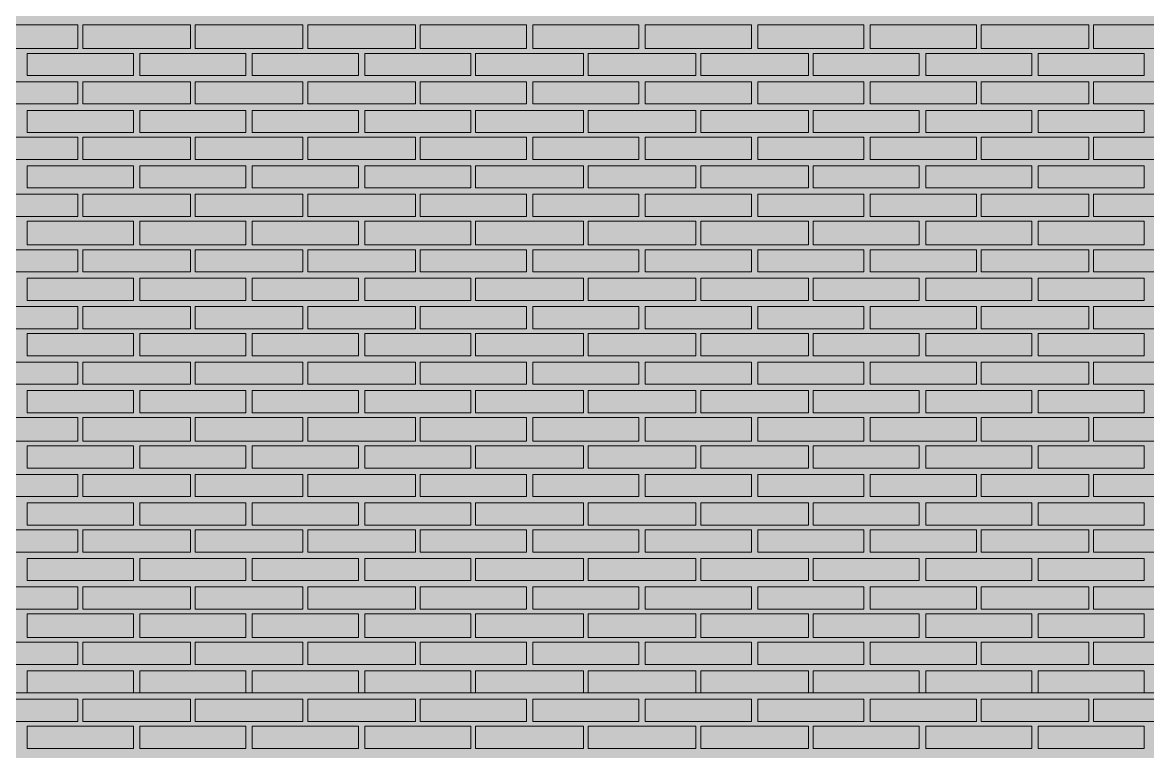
# Model space of a CAD drawing. Header units: millimetres. Extents: x -28928 to 100580, y -22867 to 36490.
# Drawn here: x -19658 to -16654, y -415 to 1534 of the extents above; entities that cross this region are included whole.
import ezdxf

# ---------------------------------------------------------------- set-up
doc = ezdxf.new("R2010")
doc.units = ezdxf.units.MM
doc.layers.add('PDF _Геометрия', color=7, linetype='Continuous', true_color=0x8f8e8d)
doc.layers.add('PDF _Сплошная заливка', color=7, linetype='Continuous', true_color=0xffffff)

msp = doc.modelspace()

# ---------------------------------------------------------------- hatches: boundary and pattern name
at = {"layer": 'PDF _Сплошная заливка', "true_color": 0xdcd6cf, "transparency": 33554559}
h = msp.add_hatch(color=254, dxfattribs=at)
h.paths.add_polyline_path([(-15922.4, -4713.2), (-15922.4, -1464), (-13823.9, -1464), (-13823.9, -4713.2), (-13561.6, -4713.2), (-13561.6, -1163.6), (-19459.3, -1163.6), (-19459.3, -4713.2), (-17919.3, -4713.2), (-17919.3, -1464), (-16518.9, -1464), (-16518.9, -4713.2)])
h.paths.add_polyline_path([(-19700.5, -482.4), (-9335.1, -482.4), (-9335.1, 4218), (-12072.4, 4218), (-12072.4, 6929.9), (-9335.1, 6929.9), (-9335.1, 9028.4), (-21815.9, 9028.4), (-21815.9, -4713.2), (-19776.6, -4713.2), (-19776.6, -727.8), (-19730.1, -727.8), (-19730.1, -820.9), (-19708.9, -820.9), (-19708.9, -719.3), (-19700.5, -719.3)])
h.paths.add_polyline_path([(-10972.4, -4713.2), (-10972.4, -1464), (-9576.3, -1464), (-9576.3, -4713.2), (-9335.1, -4713.2), (-9335.1, -1163.6), (-13383.9, -1163.6), (-13383.9, -4713.2), (-13121.6, -4713.2), (-13121.6, -1464), (-11323.6, -1464), (-11323.6, -4713.2)])

# ---------------------------------------------------------------- linework, layer by layer
at = {"layer": 'PDF _Геометрия', "lineweight": 9}
for points in [[(-19510.1, 1527.2), (-19510.1, 1463.7), (-19793.6, 1463.7), (-19793.6, 1527.2)], [(-19209.7, 1527.2), (-19209.7, 1463.7), (-19497.4, 1463.7), (-19497.4, 1527.2)], [(-18909.3, 1527.2), (-18909.3, 1463.7), (-19197, 1463.7), (-19197, 1527.2)], [(-18608.9, 1527.2), (-18608.9, 1463.7), (-18896.6, 1463.7), (-18896.6, 1527.2)], [(-18312.8, 1527.2), (-18312.8, 1463.7), (-18596.3, 1463.7), (-18596.3, 1527.2)], [(-18012.4, 1527.2), (-18012.4, 1463.7), (-18295.9, 1463.7), (-18295.9, 1527.2)], [(-17712, 1527.2), (-17712, 1463.7), (-17995.5, 1463.7), (-17995.5, 1527.2)], [(-17411.6, 1527.2), (-17411.6, 1463.7), (-17695.1, 1463.7), (-17695.1, 1527.2)], [(-17111.3, 1527.2), (-17111.3, 1463.7), (-17394.7, 1463.7), (-17394.7, 1527.2)], [(-16810.9, 1527.2), (-16810.9, 1463.7), (-17098.6, 1463.7), (-17098.6, 1527.2)], [(-16510.5, 1527.2), (-16510.5, 1463.7), (-16798.2, 1463.7), (-16798.2, 1527.2)], [(-19362, 1391.8), (-19501.6, 1391.8), (-19645.5, 1391.8), (-19645.5, 1451), (-19501.6, 1451), (-19362, 1451)], [(-19061.6, 1391.8), (-19201.3, 1391.8), (-19345.1, 1391.8), (-19345.1, 1451), (-19201.3, 1451), (-19061.6, 1451)], [(-18761.3, 1391.8), (-18905.1, 1391.8), (-19044.7, 1391.8), (-19044.7, 1451), (-18905.1, 1451), (-18761.3, 1451)], [(-18460.9, 1391.8), (-18604.7, 1391.8), (-18744.3, 1391.8), (-18744.3, 1451), (-18604.7, 1451), (-18460.9, 1451)], [(-18160.5, 1391.8), (-18304.3, 1391.8), (-18448.2, 1391.8), (-18448.2, 1451), (-18304.3, 1451), (-18160.5, 1451)], [(-17860.1, 1391.8), (-18003.9, 1391.8), (-18147.8, 1391.8), (-18147.8, 1451), (-18003.9, 1451), (-17860.1, 1451)], [(-17559.7, 1391.8), (-17703.6, 1391.8), (-17847.4, 1391.8), (-17847.4, 1451), (-17703.6, 1451), (-17559.7, 1451)], [(-17263.6, 1391.8), (-17403.2, 1391.8), (-17547, 1391.8), (-17547, 1451), (-17403.2, 1451), (-17263.6, 1451)], [(-16963.2, 1391.8), (-17102.8, 1391.8), (-17246.6, 1391.8), (-17246.6, 1451), (-17102.8, 1451), (-16963.2, 1451)], [(-16662.8, 1391.8), (-16806.6, 1391.8), (-16946.3, 1391.8), (-16946.3, 1451), (-16806.6, 1451), (-16662.8, 1451)], [(-19510.1, 1374.9), (-19510.1, 1315.7), (-19793.6, 1315.7), (-19793.6, 1374.9)], [(-19209.7, 1374.9), (-19209.7, 1315.7), (-19497.4, 1315.7), (-19497.4, 1374.9)], [(-18909.3, 1374.9), (-18909.3, 1315.7), (-19197, 1315.7), (-19197, 1374.9)], [(-18608.9, 1374.9), (-18608.9, 1315.7), (-18896.6, 1315.7), (-18896.6, 1374.9)], [(-18312.8, 1374.9), (-18312.8, 1315.7), (-18596.3, 1315.7), (-18596.3, 1374.9)], [(-18012.4, 1374.9), (-18012.4, 1315.7), (-18295.9, 1315.7), (-18295.9, 1374.9)], [(-17712, 1374.9), (-17712, 1315.7), (-17995.5, 1315.7), (-17995.5, 1374.9)], [(-17411.6, 1374.9), (-17411.6, 1315.7), (-17695.1, 1315.7), (-17695.1, 1374.9)], [(-17111.3, 1374.9), (-17111.3, 1315.7), (-17394.7, 1315.7), (-17394.7, 1374.9)], [(-16810.9, 1374.9), (-16810.9, 1315.7), (-17098.6, 1315.7), (-17098.6, 1374.9)], [(-16510.5, 1374.9), (-16510.5, 1315.7), (-16798.2, 1315.7), (-16798.2, 1374.9)], [(-19362, 1239.5), (-19501.6, 1239.5), (-19645.5, 1239.5), (-19645.5, 1298.7), (-19501.6, 1298.7), (-19362, 1298.7)], [(-19061.6, 1239.5), (-19201.3, 1239.5), (-19345.1, 1239.5), (-19345.1, 1298.7), (-19201.3, 1298.7), (-19061.6, 1298.7)], [(-18761.3, 1239.5), (-18905.1, 1239.5), (-19044.7, 1239.5), (-19044.7, 1298.7), (-18905.1, 1298.7), (-18761.3, 1298.7)], [(-18460.9, 1239.5), (-18604.7, 1239.5), (-18744.3, 1239.5), (-18744.3, 1298.7), (-18604.7, 1298.7), (-18460.9, 1298.7)], [(-18160.5, 1239.5), (-18304.3, 1239.5), (-18448.2, 1239.5), (-18448.2, 1298.7), (-18304.3, 1298.7), (-18160.5, 1298.7)], [(-17860.1, 1239.5), (-18003.9, 1239.5), (-18147.8, 1239.5), (-18147.8, 1298.7), (-18003.9, 1298.7), (-17860.1, 1298.7)], [(-17559.7, 1239.5), (-17703.6, 1239.5), (-17847.4, 1239.5), (-17847.4, 1298.7), (-17703.6, 1298.7), (-17559.7, 1298.7)], [(-17263.6, 1239.5), (-17403.2, 1239.5), (-17547, 1239.5), (-17547, 1298.7), (-17403.2, 1298.7), (-17263.6, 1298.7)], [(-16963.2, 1239.5), (-17102.8, 1239.5), (-17246.6, 1239.5), (-17246.6, 1298.7), (-17102.8, 1298.7), (-16963.2, 1298.7)], [(-16662.8, 1239.5), (-16806.6, 1239.5), (-16946.3, 1239.5), (-16946.3, 1298.7), (-16806.6, 1298.7), (-16662.8, 1298.7)], [(-19510.1, 1226.8), (-19510.1, 1167.6), (-19793.6, 1167.6), (-19793.6, 1226.8)], [(-19209.7, 1226.8), (-19209.7, 1167.6), (-19497.4, 1167.6), (-19497.4, 1226.8)], [(-18909.3, 1226.8), (-18909.3, 1167.6), (-19197, 1167.6), (-19197, 1226.8)], [(-18608.9, 1226.8), (-18608.9, 1167.6), (-18896.6, 1167.6), (-18896.6, 1226.8)], [(-18312.8, 1226.8), (-18312.8, 1167.6), (-18596.3, 1167.6), (-18596.3, 1226.8)], [(-18012.4, 1226.8), (-18012.4, 1167.6), (-18295.9, 1167.6), (-18295.9, 1226.8)], [(-17712, 1226.8), (-17712, 1167.6), (-17995.5, 1167.6), (-17995.5, 1226.8)], [(-17411.6, 1226.8), (-17411.6, 1167.6), (-17695.1, 1167.6), (-17695.1, 1226.8)], [(-17111.3, 1226.8), (-17111.3, 1167.6), (-17394.7, 1167.6), (-17394.7, 1226.8)], [(-16810.9, 1226.8), (-16810.9, 1167.6), (-17098.6, 1167.6), (-17098.6, 1226.8)], [(-16510.5, 1226.8), (-16510.5, 1167.6), (-16798.2, 1167.6), (-16798.2, 1226.8)], [(-19362, 1091.4), (-19501.6, 1091.4), (-19645.5, 1091.4), (-19645.5, 1150.7), (-19501.6, 1150.7), (-19362, 1150.7)], [(-19061.6, 1091.4), (-19201.3, 1091.4), (-19345.1, 1091.4), (-19345.1, 1150.7), (-19201.3, 1150.7), (-19061.6, 1150.7)], [(-18761.3, 1091.4), (-18905.1, 1091.4), (-19044.7, 1091.4), (-19044.7, 1150.7), (-18905.1, 1150.7), (-18761.3, 1150.7)], [(-18460.9, 1091.4), (-18604.7, 1091.4), (-18744.3, 1091.4), (-18744.3, 1150.7), (-18604.7, 1150.7), (-18460.9, 1150.7)], [(-18160.5, 1091.4), (-18304.3, 1091.4), (-18448.2, 1091.4), (-18448.2, 1150.7), (-18304.3, 1150.7), (-18160.5, 1150.7)], [(-17860.1, 1091.4), (-18003.9, 1091.4), (-18147.8, 1091.4), (-18147.8, 1150.7), (-18003.9, 1150.7), (-17860.1, 1150.7)], [(-17559.7, 1091.4), (-17703.6, 1091.4), (-17847.4, 1091.4), (-17847.4, 1150.7), (-17703.6, 1150.7), (-17559.7, 1150.7)], [(-17263.6, 1091.4), (-17403.2, 1091.4), (-17547, 1091.4), (-17547, 1150.7), (-17403.2, 1150.7), (-17263.6, 1150.7)], [(-16963.2, 1091.4), (-17102.8, 1091.4), (-17246.6, 1091.4), (-17246.6, 1150.7), (-17102.8, 1150.7), (-16963.2, 1150.7)], [(-16662.8, 1091.4), (-16806.6, 1091.4), (-16946.3, 1091.4), (-16946.3, 1150.7), (-16806.6, 1150.7), (-16662.8, 1150.7)], [(-19510.1, 1074.5), (-19510.1, 1015.3), (-19793.6, 1015.3), (-19793.6, 1074.5)], [(-19209.7, 1074.5), (-19209.7, 1015.3), (-19497.4, 1015.3), (-19497.4, 1074.5)], [(-18909.3, 1074.5), (-18909.3, 1015.3), (-19197, 1015.3), (-19197, 1074.5)], [(-18608.9, 1074.5), (-18608.9, 1015.3), (-18896.6, 1015.3), (-18896.6, 1074.5)], [(-18312.8, 1074.5), (-18312.8, 1015.3), (-18596.3, 1015.3), (-18596.3, 1074.5)], [(-18012.4, 1074.5), (-18012.4, 1015.3), (-18295.9, 1015.3), (-18295.9, 1074.5)], [(-17712, 1074.5), (-17712, 1015.3), (-17995.5, 1015.3), (-17995.5, 1074.5)], [(-17411.6, 1074.5), (-17411.6, 1015.3), (-17695.1, 1015.3), (-17695.1, 1074.5)], [(-17111.3, 1074.5), (-17111.3, 1015.3), (-17394.7, 1015.3), (-17394.7, 1074.5)], [(-16810.9, 1074.5), (-16810.9, 1015.3), (-17098.6, 1015.3), (-17098.6, 1074.5)], [(-16510.5, 1074.5), (-16510.5, 1015.3), (-16798.2, 1015.3), (-16798.2, 1074.5)], [(-19362, 939.1), (-19501.6, 939.1), (-19645.5, 939.1), (-19645.5, 1002.6), (-19501.6, 1002.6), (-19362, 1002.6)], [(-19061.6, 939.1), (-19201.3, 939.1), (-19345.1, 939.1), (-19345.1, 1002.6), (-19201.3, 1002.6), (-19061.6, 1002.6)], [(-18761.3, 939.1), (-18905.1, 939.1), (-19044.7, 939.1), (-19044.7, 1002.6), (-18905.1, 1002.6), (-18761.3, 1002.6)], [(-18460.9, 939.1), (-18604.7, 939.1), (-18744.3, 939.1), (-18744.3, 1002.6), (-18604.7, 1002.6), (-18460.9, 1002.6)], [(-18160.5, 939.1), (-18304.3, 939.1), (-18448.2, 939.1), (-18448.2, 1002.6), (-18304.3, 1002.6), (-18160.5, 1002.6)], [(-17860.1, 939.1), (-18003.9, 939.1), (-18147.8, 939.1), (-18147.8, 1002.6), (-18003.9, 1002.6), (-17860.1, 1002.6)], [(-17559.7, 939.1), (-17703.6, 939.1), (-17847.4, 939.1), (-17847.4, 1002.6), (-17703.6, 1002.6), (-17559.7, 1002.6)], [(-17263.6, 939.1), (-17403.2, 939.1), (-17547, 939.1), (-17547, 1002.6), (-17403.2, 1002.6), (-17263.6, 1002.6)], [(-16963.2, 939.1), (-17102.8, 939.1), (-17246.6, 939.1), (-17246.6, 1002.6), (-17102.8, 1002.6), (-16963.2, 1002.6)], [(-16662.8, 939.1), (-16806.6, 939.1), (-16946.3, 939.1), (-16946.3, 1002.6), (-16806.6, 1002.6), (-16662.8, 1002.6)], [(-19510.1, 926.4), (-19510.1, 867.2), (-19793.6, 867.2), (-19793.6, 926.4)], [(-19209.7, 926.4), (-19209.7, 867.2), (-19497.4, 867.2), (-19497.4, 926.4)], [(-18909.3, 926.4), (-18909.3, 867.2), (-19197, 867.2), (-19197, 926.4)], [(-18608.9, 926.4), (-18608.9, 867.2), (-18896.6, 867.2), (-18896.6, 926.4)], [(-18312.8, 926.4), (-18312.8, 867.2), (-18596.3, 867.2), (-18596.3, 926.4)], [(-18012.4, 926.4), (-18012.4, 867.2), (-18295.9, 867.2), (-18295.9, 926.4)], [(-17712, 926.4), (-17712, 867.2), (-17995.5, 867.2), (-17995.5, 926.4)], [(-17411.6, 926.4), (-17411.6, 867.2), (-17695.1, 867.2), (-17695.1, 926.4)], [(-17111.3, 926.4), (-17111.3, 867.2), (-17394.7, 867.2), (-17394.7, 926.4)], [(-16810.9, 926.4), (-16810.9, 867.2), (-17098.6, 867.2), (-17098.6, 926.4)], [(-16510.5, 926.4), (-16510.5, 867.2), (-16798.2, 867.2), (-16798.2, 926.4)], [(-19362, 791), (-19501.6, 791), (-19645.5, 791), (-19645.5, 850.3), (-19501.6, 850.3), (-19362, 850.3)], [(-19061.6, 791), (-19201.3, 791), (-19345.1, 791), (-19345.1, 850.3), (-19201.3, 850.3), (-19061.6, 850.3)], [(-18761.3, 791), (-18905.1, 791), (-19044.7, 791), (-19044.7, 850.3), (-18905.1, 850.3), (-18761.3, 850.3)], [(-18460.9, 791), (-18604.7, 791), (-18744.3, 791), (-18744.3, 850.3), (-18604.7, 850.3), (-18460.9, 850.3)], [(-18160.5, 791), (-18304.3, 791), (-18448.2, 791), (-18448.2, 850.3), (-18304.3, 850.3), (-18160.5, 850.3)], [(-17860.1, 791), (-18003.9, 791), (-18147.8, 791), (-18147.8, 850.3), (-18003.9, 850.3), (-17860.1, 850.3)], [(-17559.7, 791), (-17703.6, 791), (-17847.4, 791), (-17847.4, 850.3), (-17703.6, 850.3), (-17559.7, 850.3)], [(-17263.6, 791), (-17403.2, 791), (-17547, 791), (-17547, 850.3), (-17403.2, 850.3), (-17263.6, 850.3)], [(-16963.2, 791), (-17102.8, 791), (-17246.6, 791), (-17246.6, 850.3), (-17102.8, 850.3), (-16963.2, 850.3)], [(-16662.8, 791), (-16806.6, 791), (-16946.3, 791), (-16946.3, 850.3), (-16806.6, 850.3), (-16662.8, 850.3)], [(-19510.1, 774.1), (-19510.1, 714.9), (-19793.6, 714.9), (-19793.6, 774.1)], [(-19209.7, 774.1), (-19209.7, 714.9), (-19497.4, 714.9), (-19497.4, 774.1)], [(-18909.3, 774.1), (-18909.3, 714.9), (-19197, 714.9), (-19197, 774.1)], [(-18608.9, 774.1), (-18608.9, 714.9), (-18896.6, 714.9), (-18896.6, 774.1)], [(-18312.8, 774.1), (-18312.8, 714.9), (-18596.3, 714.9), (-18596.3, 774.1)], [(-18012.4, 774.1), (-18012.4, 714.9), (-18295.9, 714.9), (-18295.9, 774.1)], [(-17712, 774.1), (-17712, 714.9), (-17995.5, 714.9), (-17995.5, 774.1)], [(-17411.6, 774.1), (-17411.6, 714.9), (-17695.1, 714.9), (-17695.1, 774.1)], [(-17111.3, 774.1), (-17111.3, 714.9), (-17394.7, 714.9), (-17394.7, 774.1)], [(-16810.9, 774.1), (-16810.9, 714.9), (-17098.6, 714.9), (-17098.6, 774.1)], [(-16510.5, 774.1), (-16510.5, 714.9), (-16798.2, 714.9), (-16798.2, 774.1)], [(-19362, 643), (-19501.6, 643), (-19645.5, 643), (-19645.5, 702.2), (-19501.6, 702.2), (-19362, 702.2)], [(-19061.6, 643), (-19201.3, 643), (-19345.1, 643), (-19345.1, 702.2), (-19201.3, 702.2), (-19061.6, 702.2)], [(-18761.3, 643), (-18905.1, 643), (-19044.7, 643), (-19044.7, 702.2), (-18905.1, 702.2), (-18761.3, 702.2)], [(-18460.9, 643), (-18604.7, 643), (-18744.3, 643), (-18744.3, 702.2), (-18604.7, 702.2), (-18460.9, 702.2)], [(-18160.5, 643), (-18304.3, 643), (-18448.2, 643), (-18448.2, 702.2), (-18304.3, 702.2), (-18160.5, 702.2)], [(-17860.1, 643), (-18003.9, 643), (-18147.8, 643), (-18147.8, 702.2), (-18003.9, 702.2), (-17860.1, 702.2)], [(-17559.7, 643), (-17703.6, 643), (-17847.4, 643), (-17847.4, 702.2), (-17703.6, 702.2), (-17559.7, 702.2)], [(-17263.6, 643), (-17403.2, 643), (-17547, 643), (-17547, 702.2), (-17403.2, 702.2), (-17263.6, 702.2)], [(-16963.2, 643), (-17102.8, 643), (-17246.6, 643), (-17246.6, 702.2), (-17102.8, 702.2), (-16963.2, 702.2)], [(-16662.8, 643), (-16806.6, 643), (-16946.3, 643), (-16946.3, 702.2), (-16806.6, 702.2), (-16662.8, 702.2)], [(-19510.1, 626), (-19510.1, 566.8), (-19793.6, 566.8), (-19793.6, 626)], [(-19209.7, 626), (-19209.7, 566.8), (-19497.4, 566.8), (-19497.4, 626)], [(-18909.3, 626), (-18909.3, 566.8), (-19197, 566.8), (-19197, 626)], [(-18608.9, 626), (-18608.9, 566.8), (-18896.6, 566.8), (-18896.6, 626)], [(-18312.8, 626), (-18312.8, 566.8), (-18596.3, 566.8), (-18596.3, 626)], [(-18012.4, 626), (-18012.4, 566.8), (-18295.9, 566.8), (-18295.9, 626)], [(-17712, 626), (-17712, 566.8), (-17995.5, 566.8), (-17995.5, 626)], [(-17411.6, 626), (-17411.6, 566.8), (-17695.1, 566.8), (-17695.1, 626)], [(-17111.3, 626), (-17111.3, 566.8), (-17394.7, 566.8), (-17394.7, 626)], [(-16810.9, 626), (-16810.9, 566.8), (-17098.6, 566.8), (-17098.6, 626)], [(-16510.5, 626), (-16510.5, 566.8), (-16798.2, 566.8), (-16798.2, 626)], [(-19362, 490.7), (-19501.6, 490.7), (-19645.5, 490.7), (-19645.5, 549.9), (-19501.6, 549.9), (-19362, 549.9)], [(-19061.6, 490.7), (-19201.3, 490.7), (-19345.1, 490.7), (-19345.1, 549.9), (-19201.3, 549.9), (-19061.6, 549.9)], [(-18761.3, 490.7), (-18905.1, 490.7), (-19044.7, 490.7), (-19044.7, 549.9), (-18905.1, 549.9), (-18761.3, 549.9)], [(-18460.9, 490.7), (-18604.7, 490.7), (-18744.3, 490.7), (-18744.3, 549.9), (-18604.7, 549.9), (-18460.9, 549.9)], [(-18160.5, 490.7), (-18304.3, 490.7), (-18448.2, 490.7), (-18448.2, 549.9), (-18304.3, 549.9), (-18160.5, 549.9)], [(-17860.1, 490.7), (-18003.9, 490.7), (-18147.8, 490.7), (-18147.8, 549.9), (-18003.9, 549.9), (-17860.1, 549.9)], [(-17559.7, 490.7), (-17703.6, 490.7), (-17847.4, 490.7), (-17847.4, 549.9), (-17703.6, 549.9), (-17559.7, 549.9)], [(-17263.6, 490.7), (-17403.2, 490.7), (-17547, 490.7), (-17547, 549.9), (-17403.2, 549.9), (-17263.6, 549.9)], [(-16963.2, 490.7), (-17102.8, 490.7), (-17246.6, 490.7), (-17246.6, 549.9), (-17102.8, 549.9), (-16963.2, 549.9)], [(-16662.8, 490.7), (-16806.6, 490.7), (-16946.3, 490.7), (-16946.3, 549.9), (-16806.6, 549.9), (-16662.8, 549.9)], [(-19510.1, 478), (-19510.1, 414.5), (-19793.6, 414.5), (-19793.6, 478)], [(-19209.7, 478), (-19209.7, 414.5), (-19497.4, 414.5), (-19497.4, 478)], [(-18909.3, 478), (-18909.3, 414.5), (-19197, 414.5), (-19197, 478)], [(-18608.9, 478), (-18608.9, 414.5), (-18896.6, 414.5), (-18896.6, 478)], [(-18312.8, 478), (-18312.8, 414.5), (-18596.3, 414.5), (-18596.3, 478)], [(-18012.4, 478), (-18012.4, 414.5), (-18295.9, 414.5), (-18295.9, 478)], [(-17712, 478), (-17712, 414.5), (-17995.5, 414.5), (-17995.5, 478)], [(-17411.6, 478), (-17411.6, 414.5), (-17695.1, 414.5), (-17695.1, 478)], [(-17111.3, 478), (-17111.3, 414.5), (-17394.7, 414.5), (-17394.7, 478)], [(-16810.9, 478), (-16810.9, 414.5), (-17098.6, 414.5), (-17098.6, 478)], [(-16510.5, 478), (-16510.5, 414.5), (-16798.2, 414.5), (-16798.2, 478)], [(-19362, 342.6), (-19501.6, 342.6), (-19645.5, 342.6), (-19645.5, 401.8), (-19501.6, 401.8), (-19362, 401.8)], [(-19061.6, 342.6), (-19201.3, 342.6), (-19345.1, 342.6), (-19345.1, 401.8), (-19201.3, 401.8), (-19061.6, 401.8)], [(-18761.3, 342.6), (-18905.1, 342.6), (-19044.7, 342.6), (-19044.7, 401.8), (-18905.1, 401.8), (-18761.3, 401.8)], [(-18460.9, 342.6), (-18604.7, 342.6), (-18744.3, 342.6), (-18744.3, 401.8), (-18604.7, 401.8), (-18460.9, 401.8)], [(-18160.5, 342.6), (-18304.3, 342.6), (-18448.2, 342.6), (-18448.2, 401.8), (-18304.3, 401.8), (-18160.5, 401.8)], [(-17860.1, 342.6), (-18003.9, 342.6), (-18147.8, 342.6), (-18147.8, 401.8), (-18003.9, 401.8), (-17860.1, 401.8)], [(-17559.7, 342.6), (-17703.6, 342.6), (-17847.4, 342.6), (-17847.4, 401.8), (-17703.6, 401.8), (-17559.7, 401.8)], [(-17263.6, 342.6), (-17403.2, 342.6), (-17547, 342.6), (-17547, 401.8), (-17403.2, 401.8), (-17263.6, 401.8)], [(-16963.2, 342.6), (-17102.8, 342.6), (-17246.6, 342.6), (-17246.6, 401.8), (-17102.8, 401.8), (-16963.2, 401.8)], [(-16662.8, 342.6), (-16806.6, 342.6), (-16946.3, 342.6), (-16946.3, 401.8), (-16806.6, 401.8), (-16662.8, 401.8)], [(-19510.1, 325.7), (-19510.1, 266.4), (-19793.6, 266.4), (-19793.6, 325.7)], [(-19209.7, 325.7), (-19209.7, 266.4), (-19497.4, 266.4), (-19497.4, 325.7)], [(-18909.3, 325.7), (-18909.3, 266.4), (-19197, 266.4), (-19197, 325.7)], [(-18608.9, 325.7), (-18608.9, 266.4), (-18896.6, 266.4), (-18896.6, 325.7)], [(-18312.8, 325.7), (-18312.8, 266.4), (-18596.3, 266.4), (-18596.3, 325.7)], [(-18012.4, 325.7), (-18012.4, 266.4), (-18295.9, 266.4), (-18295.9, 325.7)], [(-17712, 325.7), (-17712, 266.4), (-17995.5, 266.4), (-17995.5, 325.7)], [(-17411.6, 325.7), (-17411.6, 266.4), (-17695.1, 266.4), (-17695.1, 325.7)], [(-17111.3, 325.7), (-17111.3, 266.4), (-17394.7, 266.4), (-17394.7, 325.7)], [(-16810.9, 325.7), (-16810.9, 266.4), (-17098.6, 266.4), (-17098.6, 325.7)], [(-16510.5, 325.7), (-16510.5, 266.4), (-16798.2, 266.4), (-16798.2, 325.7)], [(-19362, 190.3), (-19501.6, 190.3), (-19645.5, 190.3), (-19645.5, 249.5), (-19501.6, 249.5), (-19362, 249.5)], [(-19061.6, 190.3), (-19201.3, 190.3), (-19345.1, 190.3), (-19345.1, 249.5), (-19201.3, 249.5), (-19061.6, 249.5)], [(-18761.3, 190.3), (-18905.1, 190.3), (-19044.7, 190.3), (-19044.7, 249.5), (-18905.1, 249.5), (-18761.3, 249.5)], [(-18460.9, 190.3), (-18604.7, 190.3), (-18744.3, 190.3), (-18744.3, 249.5), (-18604.7, 249.5), (-18460.9, 249.5)], [(-18160.5, 190.3), (-18304.3, 190.3), (-18448.2, 190.3), (-18448.2, 249.5), (-18304.3, 249.5), (-18160.5, 249.5)], [(-17860.1, 190.3), (-18003.9, 190.3), (-18147.8, 190.3), (-18147.8, 249.5), (-18003.9, 249.5), (-17860.1, 249.5)], [(-17559.7, 190.3), (-17703.6, 190.3), (-17847.4, 190.3), (-17847.4, 249.5), (-17703.6, 249.5), (-17559.7, 249.5)], [(-17263.6, 190.3), (-17403.2, 190.3), (-17547, 190.3), (-17547, 249.5), (-17403.2, 249.5), (-17263.6, 249.5)], [(-16963.2, 190.3), (-17102.8, 190.3), (-17246.6, 190.3), (-17246.6, 249.5), (-17102.8, 249.5), (-16963.2, 249.5)], [(-16662.8, 190.3), (-16806.6, 190.3), (-16946.3, 190.3), (-16946.3, 249.5), (-16806.6, 249.5), (-16662.8, 249.5)], [(-19510.1, 177.6), (-19510.1, 118.4), (-19793.6, 118.4), (-19793.6, 177.6)], [(-19209.7, 177.6), (-19209.7, 118.4), (-19497.4, 118.4), (-19497.4, 177.6)], [(-18909.3, 177.6), (-18909.3, 118.4), (-19197, 118.4), (-19197, 177.6)], [(-18608.9, 177.6), (-18608.9, 118.4), (-18896.6, 118.4), (-18896.6, 177.6)], [(-18312.8, 177.6), (-18312.8, 118.4), (-18596.3, 118.4), (-18596.3, 177.6)], [(-18012.4, 177.6), (-18012.4, 118.4), (-18295.9, 118.4), (-18295.9, 177.6)], [(-17712, 177.6), (-17712, 118.4), (-17995.5, 118.4), (-17995.5, 177.6)], [(-17411.6, 177.6), (-17411.6, 118.4), (-17695.1, 118.4), (-17695.1, 177.6)], [(-17111.3, 177.6), (-17111.3, 118.4), (-17394.7, 118.4), (-17394.7, 177.6)], [(-16810.9, 177.6), (-16810.9, 118.4), (-17098.6, 118.4), (-17098.6, 177.6)], [(-16510.5, 177.6), (-16510.5, 118.4), (-16798.2, 118.4), (-16798.2, 177.6)], [(-19362, 42.2), (-19501.6, 42.2), (-19645.5, 42.2), (-19645.5, 101.4), (-19501.6, 101.4), (-19362, 101.4)], [(-19061.6, 42.2), (-19201.3, 42.2), (-19345.1, 42.2), (-19345.1, 101.4), (-19201.3, 101.4), (-19061.6, 101.4)], [(-18761.3, 42.2), (-18905.1, 42.2), (-19044.7, 42.2), (-19044.7, 101.4), (-18905.1, 101.4), (-18761.3, 101.4)], [(-18460.9, 42.2), (-18604.7, 42.2), (-18744.3, 42.2), (-18744.3, 101.4), (-18604.7, 101.4), (-18460.9, 101.4)], [(-18160.5, 42.2), (-18304.3, 42.2), (-18448.2, 42.2), (-18448.2, 101.4), (-18304.3, 101.4), (-18160.5, 101.4)], [(-17860.1, 42.2), (-18003.9, 42.2), (-18147.8, 42.2), (-18147.8, 101.4), (-18003.9, 101.4), (-17860.1, 101.4)], [(-17559.7, 42.2), (-17703.6, 42.2), (-17847.4, 42.2), (-17847.4, 101.4), (-17703.6, 101.4), (-17559.7, 101.4)], [(-17263.6, 42.2), (-17403.2, 42.2), (-17547, 42.2), (-17547, 101.4), (-17403.2, 101.4), (-17263.6, 101.4)], [(-16963.2, 42.2), (-17102.8, 42.2), (-17246.6, 42.2), (-17246.6, 101.4), (-17102.8, 101.4), (-16963.2, 101.4)], [(-16662.8, 42.2), (-16806.6, 42.2), (-16946.3, 42.2), (-16946.3, 101.4), (-16806.6, 101.4), (-16662.8, 101.4)], [(-19510.1, 25.3), (-19510.1, -34), (-19793.6, -34), (-19793.6, 25.3)], [(-19209.7, 25.3), (-19209.7, -34), (-19497.4, -34), (-19497.4, 25.3)], [(-18909.3, 25.3), (-18909.3, -34), (-19197, -34), (-19197, 25.3)], [(-18608.9, 25.3), (-18608.9, -34), (-18896.6, -34), (-18896.6, 25.3)], [(-18312.8, 25.3), (-18312.8, -34), (-18596.3, -34), (-18596.3, 25.3)], [(-18012.4, 25.3), (-18012.4, -34), (-18295.9, -34), (-18295.9, 25.3)], [(-17712, 25.3), (-17712, -34), (-17995.5, -34), (-17995.5, 25.3)], [(-17411.6, 25.3), (-17411.6, -34), (-17695.1, -34), (-17695.1, 25.3)], [(-17111.3, 25.3), (-17111.3, -34), (-17394.7, -34), (-17394.7, 25.3)], [(-16810.9, 25.3), (-16810.9, -34), (-17098.6, -34), (-17098.6, 25.3)], [(-16510.5, 25.3), (-16510.5, -34), (-16798.2, -34), (-16798.2, 25.3)], [(-19362, -110.1), (-19501.6, -110.1), (-19645.5, -110.1), (-19645.5, -46.6), (-19501.6, -46.6), (-19362, -46.6)], [(-19061.6, -110.1), (-19201.3, -110.1), (-19345.1, -110.1), (-19345.1, -46.6), (-19201.3, -46.6), (-19061.6, -46.6)], [(-18761.3, -110.1), (-18905.1, -110.1), (-19044.7, -110.1), (-19044.7, -46.6), (-18905.1, -46.6), (-18761.3, -46.6)], [(-18460.9, -110.1), (-18604.7, -110.1), (-18744.3, -110.1), (-18744.3, -46.6), (-18604.7, -46.6), (-18460.9, -46.6)], [(-18160.5, -110.1), (-18304.3, -110.1), (-18448.2, -110.1), (-18448.2, -46.6), (-18304.3, -46.6), (-18160.5, -46.6)], [(-17860.1, -110.1), (-18003.9, -110.1), (-18147.8, -110.1), (-18147.8, -46.6), (-18003.9, -46.6), (-17860.1, -46.6)], [(-17559.7, -110.1), (-17703.6, -110.1), (-17847.4, -110.1), (-17847.4, -46.6), (-17703.6, -46.6), (-17559.7, -46.6)], [(-17263.6, -110.1), (-17403.2, -110.1), (-17547, -110.1), (-17547, -46.6), (-17403.2, -46.6), (-17263.6, -46.6)], [(-16963.2, -110.1), (-17102.8, -110.1), (-17246.6, -110.1), (-17246.6, -46.6), (-17102.8, -46.6), (-16963.2, -46.6)], [(-16662.8, -110.1), (-16806.6, -110.1), (-16946.3, -110.1), (-16946.3, -46.6), (-16806.6, -46.6), (-16662.8, -46.6)], [(-19510.1, -122.8), (-19510.1, -182), (-19793.6, -182), (-19793.6, -122.8)], [(-19209.7, -122.8), (-19209.7, -182), (-19497.4, -182), (-19497.4, -122.8)], [(-18909.3, -122.8), (-18909.3, -182), (-19197, -182), (-19197, -122.8)], [(-18608.9, -122.8), (-18608.9, -182), (-18896.6, -182), (-18896.6, -122.8)], [(-18312.8, -122.8), (-18312.8, -182), (-18596.3, -182), (-18596.3, -122.8)], [(-18012.4, -122.8), (-18012.4, -182), (-18295.9, -182), (-18295.9, -122.8)], [(-17712, -122.8), (-17712, -182), (-17995.5, -182), (-17995.5, -122.8)], [(-17411.6, -122.8), (-17411.6, -182), (-17695.1, -182), (-17695.1, -122.8)], [(-17111.3, -122.8), (-17111.3, -182), (-17394.7, -182), (-17394.7, -122.8)], [(-16810.9, -122.8), (-16810.9, -182), (-17098.6, -182), (-17098.6, -122.8)], [(-16510.5, -122.8), (-16510.5, -182), (-16798.2, -182), (-16798.2, -122.8)], [(-19362, -258.2), (-19501.6, -258.2), (-19645.5, -258.2), (-19645.5, -199), (-19501.6, -199), (-19362, -199)], [(-19061.6, -258.2), (-19201.3, -258.2), (-19345.1, -258.2), (-19345.1, -199), (-19201.3, -199), (-19061.6, -199)], [(-18761.3, -258.2), (-18905.1, -258.2), (-19044.7, -258.2), (-19044.7, -199), (-18905.1, -199), (-18761.3, -199)], [(-18460.9, -258.2), (-18604.7, -258.2), (-18744.3, -258.2), (-18744.3, -199), (-18604.7, -199), (-18460.9, -199)], [(-18160.5, -258.2), (-18304.3, -258.2), (-18448.2, -258.2), (-18448.2, -199), (-18304.3, -199), (-18160.5, -199)], [(-17860.1, -258.2), (-18003.9, -258.2), (-18147.8, -258.2), (-18147.8, -199), (-18003.9, -199), (-17860.1, -199)], [(-17559.7, -258.2), (-17703.6, -258.2), (-17847.4, -258.2), (-17847.4, -199), (-17703.6, -199), (-17559.7, -199)], [(-17263.6, -258.2), (-17403.2, -258.2), (-17547, -258.2), (-17547, -199), (-17403.2, -199), (-17263.6, -199)], [(-16963.2, -258.2), (-17102.8, -258.2), (-17246.6, -258.2), (-17246.6, -199), (-17102.8, -199), (-16963.2, -199)], [(-16662.8, -258.2), (-16806.6, -258.2), (-16946.3, -258.2), (-16946.3, -199), (-16806.6, -199), (-16662.8, -199)], [(-19510.1, -275.1), (-19510.1, -334.3), (-19793.6, -334.3), (-19793.6, -275.1)], [(-19209.7, -275.1), (-19209.7, -334.3), (-19497.4, -334.3), (-19497.4, -275.1)], [(-18909.3, -275.1), (-18909.3, -334.3), (-19197, -334.3), (-19197, -275.1)], [(-18608.9, -275.1), (-18608.9, -334.3), (-18896.6, -334.3), (-18896.6, -275.1)], [(-18312.8, -275.1), (-18312.8, -334.3), (-18596.3, -334.3), (-18596.3, -275.1)], [(-18012.4, -275.1), (-18012.4, -334.3), (-18295.9, -334.3), (-18295.9, -275.1)], [(-17712, -275.1), (-17712, -334.3), (-17995.5, -334.3), (-17995.5, -275.1)], [(-17411.6, -275.1), (-17411.6, -334.3), (-17695.1, -334.3), (-17695.1, -275.1)], [(-17111.3, -275.1), (-17111.3, -334.3), (-17394.7, -334.3), (-17394.7, -275.1)], [(-16810.9, -275.1), (-16810.9, -334.3), (-17098.6, -334.3), (-17098.6, -275.1)], [(-16510.5, -275.1), (-16510.5, -334.3), (-16798.2, -334.3), (-16798.2, -275.1)], [(-19362, -406.3), (-19501.6, -406.3), (-19645.5, -406.3), (-19645.5, -347), (-19501.6, -347), (-19362, -347)], [(-19061.6, -406.3), (-19201.3, -406.3), (-19345.1, -406.3), (-19345.1, -347), (-19201.3, -347), (-19061.6, -347)], [(-18761.3, -406.3), (-18905.1, -406.3), (-19044.7, -406.3), (-19044.7, -347), (-18905.1, -347), (-18761.3, -347)], [(-18460.9, -406.3), (-18604.7, -406.3), (-18744.3, -406.3), (-18744.3, -347), (-18604.7, -347), (-18460.9, -347)], [(-18160.5, -406.3), (-18304.3, -406.3), (-18448.2, -406.3), (-18448.2, -347), (-18304.3, -347), (-18160.5, -347)], [(-17860.1, -406.3), (-18003.9, -406.3), (-18147.8, -406.3), (-18147.8, -347), (-18003.9, -347), (-17860.1, -347)], [(-17559.7, -406.3), (-17703.6, -406.3), (-17847.4, -406.3), (-17847.4, -347), (-17703.6, -347), (-17559.7, -347)], [(-17263.6, -406.3), (-17403.2, -406.3), (-17547, -406.3), (-17547, -347), (-17403.2, -347), (-17263.6, -347)], [(-16963.2, -406.3), (-17102.8, -406.3), (-17246.6, -406.3), (-17246.6, -347), (-17102.8, -347), (-16963.2, -347)], [(-16662.8, -406.3), (-16806.6, -406.3), (-16946.3, -406.3), (-16946.3, -347), (-16806.6, -347), (-16662.8, -347)]]:
    msp.add_lwpolyline(points, close=True, dxfattribs=at)
at = {"layer": 'PDF _Геометрия', "color": 7, "lineweight": 9}
msp.add_lwpolyline([(-6343.9, -977.4), (-6356.6, -837.8), (-6394.7, -702.4), (-6462.4, -579.7), (-6551.3, -469.7), (-6661.3, -380.9), (-6788.2, -313.2), (-6923.6, -270.9), (-7063.2, -258.2), (-19797.8, -258.2), (-19937.4, -270.9), (-20072.8, -313.2), (-20195.5, -380.9), (-20305.5, -469.7), (-20394.3, -579.7), (-20462, -702.4), (-20504.3, -837.8), (-20517, -977.4)], dxfattribs=at)

doc.saveas('drawing.dxf')
